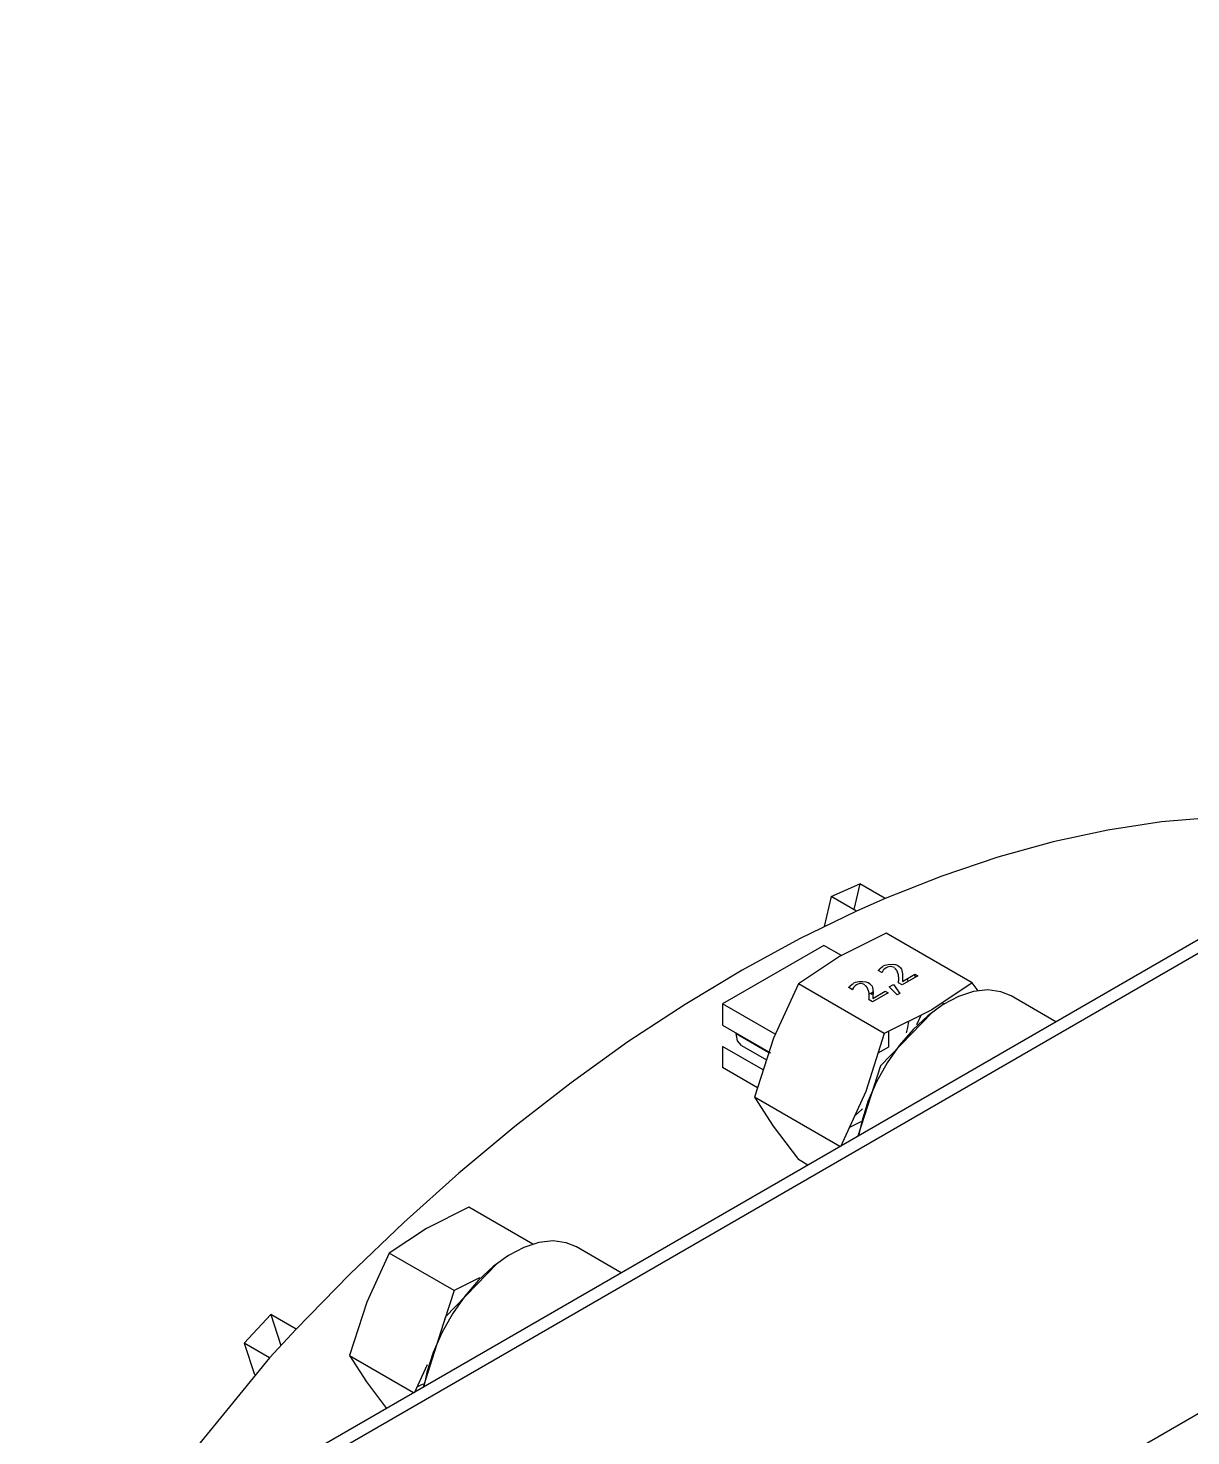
# Model space of a CAD drawing. Extents: x 0 to 258, y 0 to 184.
# Drawn here: x 69.59 to 75.26, y 103.3 to 110.17 of the extents above; entities that cross this region are included whole.
import ezdxf

# ---------------------------------------------------------------- set-up
doc = ezdxf.new("R2010")
doc.units = 0

msp = doc.modelspace()

# ---------------------------------------------------------------- linework, layer by layer
for p, q in [((83.30673, 110.34338), (69.588895, 102.424146)), ((75.11963, 106.294619), (74.857682, 106.255128)), ((75.376431, 106.316209), (75.11963, 106.294619)), ((74.591242, 106.197835), (74.320967, 106.122881)), ((74.857682, 106.255128), (74.591242, 106.197835)), ((74.320967, 106.122881), (74.047532, 106.030454)), ((75.911371, 106.0066), (69.688908, 102.414356)), ((73.507369, 105.930664), (73.647863, 105.992841)), ((73.647863, 105.992841), (73.61823, 105.8669)), ((73.771688, 105.921404), (73.647863, 105.992841)), ((74.047532, 106.030454), (73.771614, 105.920785)), ((73.507369, 105.930664), (73.472709, 105.783821)), ((73.631194, 105.859227), (73.507369, 105.930664)), ((73.771688, 105.920875), (73.701309, 105.890448)), ((73.63116, 105.858785), (73.352795, 105.723665)), ((73.701309, 105.890448), (73.631194, 105.858698)), ((73.352795, 105.723665), (73.073673, 105.572064)), ((73.776006, 105.751827), (73.548351, 105.63817)), ((74.195285, 105.509713), (73.775921, 105.751806)), ((73.471386, 105.692275), (72.97741, 105.407055)), ((73.557376, 105.642533), (73.471386, 105.692275)), ((73.548351, 105.63817), (73.347344, 105.504368)), ((73.743838, 105.576491), (73.744367, 105.57702)), ((73.744367, 105.57702), (73.744896, 105.577549)), ((73.744896, 105.577549), (73.745161, 105.577814)), ((73.745161, 105.577814), (73.745425, 105.578078)), ((73.745425, 105.578078), (73.745955, 105.578608)), ((73.745955, 105.578608), (73.746219, 105.578872)), ((73.746219, 105.578872), (73.746748, 105.579401)), ((73.746748, 105.579401), (73.747013, 105.579666)), ((73.747013, 105.579666), (73.747277, 105.57993)), ((73.747277, 105.57993), (73.747807, 105.58046)), ((73.747807, 105.58046), (73.748071, 105.580724)), ((73.748071, 105.580724), (73.748336, 105.580989)), ((73.748336, 105.580989), (73.74913, 105.581518)), ((73.74913, 105.581518), (73.749394, 105.581783)), ((73.749394, 105.581783), (73.749659, 105.582047)), ((73.749659, 105.582047), (73.750452, 105.582576)), ((73.750452, 105.582576), (73.750717, 105.582841)), ((73.750717, 105.582841), (73.751511, 105.58337)), ((73.751511, 105.58337), (73.751775, 105.583635)), ((73.751775, 105.583635), (73.75204, 105.583899)), ((73.75204, 105.583899), (73.752834, 105.584428)), ((73.752834, 105.584428), (73.753098, 105.584693)), ((73.753098, 105.584693), (73.753363, 105.584958)), ((73.753363, 105.584958), (73.753627, 105.585222)), ((73.753627, 105.585222), (73.754421, 105.585751)), ((73.754421, 105.585751), (73.755215, 105.58628)), ((73.755215, 105.58628), (73.75548, 105.586545)), ((73.75548, 105.586545), (73.756273, 105.587074)), ((73.756273, 105.587074), (73.756538, 105.587339)), ((73.756538, 105.587339), (73.756802, 105.587603)), ((73.756802, 105.587603), (73.757067, 105.587868)), ((73.757067, 105.587868), (73.757332, 105.588132)), ((73.757332, 105.588132), (73.757861, 105.588397)), ((73.757861, 105.588397), (73.75839, 105.588662)), ((73.75839, 105.588662), (73.758919, 105.588926)), ((73.758919, 105.588926), (73.759713, 105.589455)), ((73.759713, 105.589455), (73.760771, 105.589985)), ((73.761882, 105.592292), (73.769899, 105.595837)), ((73.768883, 105.578716), (73.764862, 105.574932)), ((73.775022, 105.58332), (73.768883, 105.578716)), ((73.769899, 105.595837), (73.786118, 105.599409)), ((73.781657, 105.585992), (73.775016, 105.583161)), ((73.788828, 105.588109), (73.781657, 105.585992)), ((73.786118, 105.599409), (73.80456, 105.600203)), ((73.795178, 105.589167), (73.788828, 105.588109)), ((73.796437, 105.589254), (73.795114, 105.589249)), ((73.802972, 105.588461), (73.796437, 105.589254)), ((73.809851, 105.586608), (73.802972, 105.588461)), ((73.80456, 105.600203), (73.820911, 105.598351)), ((73.816836, 105.583725), (73.809851, 105.586608)), ((73.81822, 105.579317), (73.817426, 105.579846)), ((73.818749, 105.579052), (73.81822, 105.579317)), ((73.819278, 105.578787), (73.818749, 105.579052)), ((73.819543, 105.578523), (73.819278, 105.578787)), ((73.819808, 105.578258), (73.819543, 105.578523)), ((73.820601, 105.577729), (73.819808, 105.578258)), ((73.821395, 105.5772), (73.820601, 105.577729)), ((73.820911, 105.598351), (73.830806, 105.595096)), ((73.82166, 105.576935), (73.821395, 105.5772)), ((73.822189, 105.576406), (73.82166, 105.576935)), ((73.830806, 105.595096), (73.832923, 105.594038)), ((73.83278, 105.593972), (73.83913, 105.589474)), ((73.83913, 105.589474), (73.844448, 105.584579)), ((73.844448, 105.584579), (73.851116, 105.57598)), ((73.073673, 105.572064), (72.794488, 105.404358)), ((73.617484, 105.50893), (73.6255, 105.512475)), ((73.6255, 105.512475), (73.641719, 105.516047)), ((73.641719, 105.516047), (73.660161, 105.516841)), ((73.660161, 105.516841), (73.676539, 105.514989)), ((73.676539, 105.514989), (73.686434, 105.511734)), ((73.686434, 105.511734), (73.688286, 105.510676)), ((73.688379, 105.51061), (73.694729, 105.506112)), ((73.755284, 105.559454), (73.737557, 105.569773)), ((73.737618, 105.569715), (73.738147, 105.570509)), ((73.738147, 105.570509), (73.738676, 105.571302)), ((73.738676, 105.571302), (73.739205, 105.571832)), ((73.739205, 105.571832), (73.739734, 105.572361)), ((73.739734, 105.572361), (73.739869, 105.572522)), ((73.739869, 105.572522), (73.740134, 105.572787)), ((73.740134, 105.572787), (73.740398, 105.573051)), ((73.740398, 105.573051), (73.740663, 105.573316)), ((73.740663, 105.573316), (73.740927, 105.57358)), ((73.740927, 105.57358), (73.741192, 105.573845)), ((73.741192, 105.573845), (73.741721, 105.574374)), ((73.741721, 105.574374), (73.741986, 105.574639)), ((73.741986, 105.574639), (73.74225, 105.574903)), ((73.74225, 105.574903), (73.742515, 105.575168)), ((73.742515, 105.575168), (73.743838, 105.576491)), ((73.756077, 105.559984), (73.755284, 105.559454)), ((73.757255, 105.562727), (73.756197, 105.560028)), ((73.758313, 105.5654), (73.757255, 105.562727)), ((73.761382, 105.570929), (73.758313, 105.5654)), ((73.764862, 105.574932), (73.761396, 105.570937)), ((73.822453, 105.576142), (73.822189, 105.576406)), ((73.822718, 105.575877), (73.822453, 105.576142)), ((73.823247, 105.575348), (73.822718, 105.575877)), ((73.823512, 105.575083), (73.823247, 105.575348)), ((73.824041, 105.574554), (73.823512, 105.575083)), ((73.824305, 105.57429), (73.824041, 105.574554)), ((73.824835, 105.57376), (73.824305, 105.57429)), ((73.825091, 105.573496), (73.824835, 105.57376)), ((73.82562, 105.572967), (73.825091, 105.573496)), ((73.82615, 105.572173), (73.82562, 105.572967)), ((73.826385, 105.571908), (73.82615, 105.572173)), ((73.826914, 105.571115), (73.826385, 105.571908)), ((73.827443, 105.570321), (73.826914, 105.571115)), ((73.82766, 105.570056), (73.827443, 105.570321)), ((73.82819, 105.569262), (73.82766, 105.570056)), ((73.828719, 105.568469), (73.82819, 105.569262)), ((73.828983, 105.567675), (73.828719, 105.568469)), ((73.829179, 105.56741), (73.828983, 105.567675)), ((73.829444, 105.566617), (73.829179, 105.56741)), ((73.829708, 105.565823), (73.829444, 105.566617)), ((73.829973, 105.565029), (73.829708, 105.565823)), ((73.830237, 105.564235), (73.829973, 105.565029)), ((73.830502, 105.563442), (73.830237, 105.564235)), ((73.830767, 105.562648), (73.830502, 105.563442)), ((73.831031, 105.561854), (73.830767, 105.562648)), ((73.831296, 105.56106), (73.831031, 105.561854)), ((73.83156, 105.560267), (73.831296, 105.56106)), ((73.831706, 105.560002), (73.83156, 105.560267)), ((73.831846, 105.559737), (73.831706, 105.560002)), ((73.831986, 105.559473), (73.831846, 105.559737)), ((73.832124, 105.559208), (73.831986, 105.559473)), ((73.832262, 105.558944), (73.832124, 105.559208)), ((73.832394, 105.558679), (73.832262, 105.558944)), ((73.832526, 105.558415), (73.832394, 105.558679)), ((73.832653, 105.55815), (73.832526, 105.558415)), ((73.83278, 105.557885), (73.832653, 105.55815)), ((73.832904, 105.557621), (73.83278, 105.557885)), ((73.833029, 105.557356), (73.832904, 105.557621)), ((73.833148, 105.557092), (73.833029, 105.557356)), ((73.833267, 105.556827), (73.833148, 105.557092)), ((73.833383, 105.556562), (73.833267, 105.556827)), ((73.833497, 105.556298), (73.833383, 105.556562)), ((73.833608, 105.556033), (73.833497, 105.556298)), ((73.833719, 105.555769), (73.833608, 105.556033)), ((73.833828, 105.555504), (73.833719, 105.555769)), ((73.833934, 105.55524), (73.833828, 105.555504)), ((73.834037, 105.554975), (73.833934, 105.55524)), ((73.83414, 105.55471), (73.834037, 105.554975)), ((73.834238, 105.554446), (73.83414, 105.55471)), ((73.834336, 105.554181), (73.834238, 105.554446)), ((73.834434, 105.553917), (73.834336, 105.554181)), ((73.834619, 105.553123), (73.834434, 105.553917)), ((73.834709, 105.552858), (73.834619, 105.553123)), ((73.834796, 105.552594), (73.834709, 105.552858)), ((73.834884, 105.552329), (73.834796, 105.552594)), ((73.834966, 105.552065), (73.834884, 105.552329)), ((73.835048, 105.5518), (73.834966, 105.552065)), ((73.83513, 105.551535), (73.835048, 105.5518)), ((73.835206, 105.551271), (73.83513, 105.551535)), ((73.835283, 105.551006), (73.835206, 105.551271)), ((73.835357, 105.550742), (73.835283, 105.551006)), ((73.835429, 105.550477), (73.835357, 105.550742)), ((73.835569, 105.549683), (73.835429, 105.550477)), ((73.835635, 105.549419), (73.835569, 105.549683)), ((73.835698, 105.549154), (73.835635, 105.549419)), ((73.835762, 105.54889), (73.835698, 105.549154)), ((73.835823, 105.548625), (73.835762, 105.54889)), ((73.835881, 105.54836), (73.835823, 105.548625)), ((73.835937, 105.548096), (73.835881, 105.54836)), ((73.835992, 105.547831), (73.835937, 105.548096)), ((73.836045, 105.547567), (73.835992, 105.547831)), ((73.836095, 105.547302), (73.836045, 105.547567)), ((73.836191, 105.546508), (73.836095, 105.547302)), ((73.836236, 105.546244), (73.836191, 105.546508)), ((73.836278, 105.545979), (73.836236, 105.546244)), ((73.836318, 105.545715), (73.836278, 105.545979)), ((73.836357, 105.54545), (73.836318, 105.545715)), ((73.836394, 105.545185), (73.836357, 105.54545)), ((73.836392, 105.509684), (73.836532, 105.512568)), ((73.836429, 105.544921), (73.836394, 105.545185)), ((73.83649, 105.544127), (73.836429, 105.544921)), ((73.836532, 105.543524), (73.83649, 105.544053)), ((73.853973, 105.499659), (73.836511, 105.509713)), ((73.836558, 105.543259), (73.836532, 105.543524)), ((73.836532, 105.512568), (73.836561, 105.513361)), ((73.836606, 105.542465), (73.836558, 105.543259)), ((73.836561, 105.513361), (73.836577, 105.513626)), ((73.836577, 105.513626), (73.836603, 105.51442)), ((73.836603, 105.51442), (73.836617, 105.514684)), ((73.836648, 105.541672), (73.836606, 105.542465)), ((73.836617, 105.514684), (73.836643, 105.515478)), ((73.836643, 105.515478), (73.836656, 105.515743)), ((73.83672, 105.540349), (73.836648, 105.541672)), ((73.836656, 105.515743), (73.83668, 105.516536)), ((73.83668, 105.516536), (73.836691, 105.516801)), ((73.836691, 105.516801), (73.836712, 105.517595)), ((73.836712, 105.517595), (73.836722, 105.517859)), ((73.836736, 105.540084), (73.83672, 105.540349)), ((73.836722, 105.517859), (73.836744, 105.518653)), ((73.836762, 105.53929), (73.836736, 105.540084)), ((73.836744, 105.518653), (73.836762, 105.519447)), ((73.836775, 105.539026), (73.836762, 105.53929)), ((73.836762, 105.519447), (73.83677, 105.519711)), ((73.83677, 105.519711), (73.836789, 105.520505)), ((73.836786, 105.538761), (73.836775, 105.539026)), ((73.836807, 105.537968), (73.836786, 105.538761)), ((73.836789, 105.520505), (73.836796, 105.52077)), ((73.836796, 105.52077), (73.836812, 105.521563)), ((73.836818, 105.537703), (73.836807, 105.537968)), ((73.836812, 105.521563), (73.836826, 105.522357)), ((73.836836, 105.536909), (73.836818, 105.537703)), ((73.836826, 105.522357), (73.836833, 105.522622)), ((73.836833, 105.522622), (73.836847, 105.523415)), ((73.836844, 105.536645), (73.836836, 105.536909)), ((73.836857, 105.535851), (73.836844, 105.536645)), ((73.836847, 105.523415), (73.836857, 105.524209)), ((73.836865, 105.535586), (73.836857, 105.535851)), ((73.836857, 105.524209), (73.836863, 105.524474)), ((73.836863, 105.524474), (73.836871, 105.525268)), ((73.836876, 105.534793), (73.836865, 105.535586)), ((73.836871, 105.525268), (73.836881, 105.526061)), ((73.836878, 105.534528), (73.836876, 105.534793)), ((73.836889, 105.533734), (73.836878, 105.534528)), ((73.836881, 105.526061), (73.836884, 105.526326)), ((73.836884, 105.526326), (73.836892, 105.52712)), ((73.836894, 105.53294), (73.836889, 105.533734)), ((73.836892, 105.52712), (73.836897, 105.527913)), ((73.836897, 105.532676), (73.836894, 105.53294)), ((73.836902, 105.531882), (73.836897, 105.532676)), ((73.836897, 105.527913), (73.8369, 105.528178)), ((73.8369, 105.528178), (73.836902, 105.528972)), ((73.836902, 105.531618), (73.836902, 105.531882)), ((73.836905, 105.530824), (73.836902, 105.531618)), ((73.836902, 105.529765), (73.836905, 105.53003)), ((73.836902, 105.528972), (73.836902, 105.529765)), ((73.836905, 105.53003), (73.836905, 105.530824)), ((73.851132, 105.575967), (73.852984, 105.570278)), ((73.852984, 105.570278), (73.854571, 105.562262)), ((73.930173, 105.543579), (73.853973, 105.499659)), ((73.854571, 105.562262), (73.855629, 105.554192)), ((73.855032, 105.516856), (73.915886, 105.551781)), ((73.855201, 105.51692), (73.855143, 105.515862)), ((73.855222, 105.517185), (73.855201, 105.51692)), ((73.855241, 105.517449), (73.855222, 105.517185)), ((73.855262, 105.517714), (73.855241, 105.517449)), ((73.85528, 105.517978), (73.855262, 105.517714)), ((73.855299, 105.518243), (73.85528, 105.517978)), ((73.855317, 105.518507), (73.855299, 105.518243)), ((73.855352, 105.519301), (73.855317, 105.518507)), ((73.85537, 105.519566), (73.855352, 105.519301)), ((73.855386, 105.51983), (73.85537, 105.519566)), ((73.85542, 105.520624), (73.855386, 105.51983)), ((73.855436, 105.520889), (73.85542, 105.520624)), ((73.855468, 105.521682), (73.855436, 105.520889)), ((73.855484, 105.521947), (73.855468, 105.521682)), ((73.855516, 105.522741), (73.855484, 105.521947)), ((73.855532, 105.523005), (73.855516, 105.522741)), ((73.855561, 105.523799), (73.855532, 105.523005)), ((73.855587, 105.524593), (73.855561, 105.523799)), ((73.855603, 105.524857), (73.855587, 105.524593)), ((73.855629, 105.525651), (73.855603, 105.524857)), ((73.855656, 105.526445), (73.855629, 105.525651)), ((73.855682, 105.527239), (73.855656, 105.526445)), ((73.855696, 105.527503), (73.855682, 105.527239)), ((73.855719, 105.528297), (73.855696, 105.527503)), ((73.855743, 105.529091), (73.855719, 105.528297)), ((73.855743, 105.5542), (73.855899, 105.551316)), ((73.855764, 105.529885), (73.855743, 105.529091)), ((73.855788, 105.530678), (73.855764, 105.529885)), ((73.855809, 105.531472), (73.855788, 105.530678)), ((73.855828, 105.532266), (73.855809, 105.531472)), ((73.855849, 105.53306), (73.855828, 105.532266)), ((73.855857, 105.533324), (73.855849, 105.53306)), ((73.855876, 105.534118), (73.855857, 105.533324)), ((73.855891, 105.534912), (73.855876, 105.534118)), ((73.855907, 105.535705), (73.855891, 105.534912)), ((73.855899, 105.551316), (73.855944, 105.549993)), ((73.855923, 105.536499), (73.855907, 105.535705)), ((73.855936, 105.537293), (73.855923, 105.536499)), ((73.85595, 105.538087), (73.855936, 105.537293)), ((73.855944, 105.549993), (73.85596, 105.549199)), ((73.85596, 105.53888), (73.85595, 105.538087)), ((73.85596, 105.549199), (73.855973, 105.548405)), ((73.855971, 105.539674), (73.85596, 105.53888)), ((73.855981, 105.540468), (73.855971, 105.539674)), ((73.855973, 105.548405), (73.855979, 105.548141)), ((73.855979, 105.548141), (73.855989, 105.547347)), ((73.855987, 105.541262), (73.855981, 105.540468)), ((73.855995, 105.542055), (73.855987, 105.541262)), ((73.855989, 105.547347), (73.855997, 105.546553)), ((73.855997, 105.54232), (73.855995, 105.542055)), ((73.855997, 105.546553), (73.856, 105.546289)), ((73.856, 105.543114), (73.855997, 105.54232)), ((73.856, 105.546289), (73.856003, 105.545495)), ((73.856003, 105.543907), (73.856, 105.543114)), ((73.856003, 105.545495), (73.856003, 105.544701)), ((73.856003, 105.544701), (73.856003, 105.543907)), ((73.880879, 105.521894), (73.878233, 105.530123)), ((73.882466, 105.51602), (73.880879, 105.521894)), ((73.920913, 105.538288), (73.913769, 105.547548)), ((73.915886, 105.551781), (73.930173, 105.543579)), ((74.195375, 105.509731), (73.998494, 105.378308)), ((74.224919, 105.470819), (74.195285, 105.509713)), ((73.347344, 105.504368), (73.225824, 105.2397)), ((73.766661, 105.262328), (73.347297, 105.504421)), ((73.610821, 105.476111), (73.593094, 105.486429)), ((73.593216, 105.486353), (73.593745, 105.487146)), ((73.593745, 105.487146), (73.594274, 105.48794)), ((73.594274, 105.48794), (73.594804, 105.488469)), ((73.594804, 105.488469), (73.595333, 105.488999)), ((73.595333, 105.488999), (73.595468, 105.489163)), ((73.595468, 105.489163), (73.595732, 105.489427)), ((73.595732, 105.489427), (73.595997, 105.489692)), ((73.595997, 105.489692), (73.596261, 105.489956)), ((73.596261, 105.489956), (73.596526, 105.490221)), ((73.596526, 105.490221), (73.596791, 105.490485)), ((73.596791, 105.490485), (73.59732, 105.491015)), ((73.59732, 105.491015), (73.597584, 105.491279)), ((73.597584, 105.491279), (73.597849, 105.491544)), ((73.597849, 105.491544), (73.598113, 105.491808)), ((73.598113, 105.491808), (73.599436, 105.493131)), ((73.599436, 105.493131), (73.599966, 105.49366)), ((73.599966, 105.49366), (73.600495, 105.49419)), ((73.600495, 105.49419), (73.600759, 105.494454)), ((73.600759, 105.494454), (73.601024, 105.494719)), ((73.601024, 105.494719), (73.601553, 105.495248)), ((73.601553, 105.495248), (73.601818, 105.495513)), ((73.601818, 105.495513), (73.602347, 105.496042)), ((73.602347, 105.496042), (73.602611, 105.496306)), ((73.602611, 105.496306), (73.602876, 105.496571)), ((73.602876, 105.496571), (73.603405, 105.4971)), ((73.603405, 105.4971), (73.60367, 105.497365)), ((73.60367, 105.497365), (73.603934, 105.497629)), ((73.603934, 105.497629), (73.604728, 105.498158)), ((73.604728, 105.498158), (73.604993, 105.498423)), ((73.604993, 105.498423), (73.605257, 105.498688)), ((73.605257, 105.498688), (73.606051, 105.499217)), ((73.606051, 105.499217), (73.606316, 105.499481)), ((73.606316, 105.499481), (73.607109, 105.50001)), ((73.607109, 105.50001), (73.607374, 105.500275)), ((73.607374, 105.500275), (73.607638, 105.50054)), ((73.607638, 105.50054), (73.608432, 105.501069)), ((73.608432, 105.501069), (73.608697, 105.501333)), ((73.608697, 105.501333), (73.608961, 105.501598)), ((73.608961, 105.501598), (73.609226, 105.501863)), ((73.609226, 105.501863), (73.61002, 105.502392)), ((73.61002, 105.502392), (73.610813, 105.502921)), ((73.610813, 105.502921), (73.611078, 105.503185)), ((73.61188, 105.47664), (73.610821, 105.476111)), ((73.611078, 105.503185), (73.611872, 105.503715)), ((73.612853, 105.479368), (73.611795, 105.476669)), ((73.611872, 105.503715), (73.612136, 105.503979)), ((73.612136, 105.503979), (73.612401, 105.504244)), ((73.612401, 105.504244), (73.612666, 105.504508)), ((73.612666, 105.504508), (73.61293, 105.504773)), ((73.613912, 105.48204), (73.612853, 105.479368)), ((73.61293, 105.504773), (73.613195, 105.505038)), ((73.613195, 105.505038), (73.613724, 105.505302)), ((73.613724, 105.505302), (73.614253, 105.505567)), ((73.616981, 105.48757), (73.613912, 105.48204)), ((73.614253, 105.505567), (73.615047, 105.506096)), ((73.615047, 105.506096), (73.616105, 105.506625)), ((73.620487, 105.49157), (73.617021, 105.487575)), ((73.624482, 105.495354), (73.620487, 105.49157)), ((73.63062, 105.499958), (73.624482, 105.495354)), ((73.637256, 105.50263), (73.630615, 105.499799)), ((73.644426, 105.504747), (73.637256, 105.50263)), ((73.650776, 105.505805), (73.644426, 105.504747)), ((73.652035, 105.505892), (73.650713, 105.505887)), ((73.658544, 105.505098), (73.652035, 105.505892)), ((73.66545, 105.503246), (73.658544, 105.505098)), ((73.672435, 105.500362), (73.66545, 105.503246)), ((73.673557, 105.495957), (73.672763, 105.496486)), ((73.674086, 105.495692), (73.673557, 105.495957)), ((73.674615, 105.495428), (73.674086, 105.495692)), ((73.67488, 105.495163), (73.674615, 105.495428)), ((73.675144, 105.494899), (73.67488, 105.495163)), ((73.675938, 105.49437), (73.675144, 105.494899)), ((73.676732, 105.49384), (73.675938, 105.49437)), ((73.676996, 105.493576), (73.676732, 105.49384)), ((73.677525, 105.493047), (73.676996, 105.493576)), ((73.67779, 105.492782), (73.677525, 105.493047)), ((73.678055, 105.492517), (73.67779, 105.492782)), ((73.678584, 105.491988), (73.678055, 105.492517)), ((73.678848, 105.491724), (73.678584, 105.491988)), ((73.679378, 105.491195), (73.678848, 105.491724)), ((73.679642, 105.49093), (73.679378, 105.491195)), ((73.680171, 105.490401), (73.679642, 105.49093)), ((73.680428, 105.490136), (73.680171, 105.490401)), ((73.680957, 105.489607), (73.680428, 105.490136)), ((73.681486, 105.488813), (73.680957, 105.489607)), ((73.681722, 105.488549), (73.681486, 105.488813)), ((73.682251, 105.487755), (73.681722, 105.488549)), ((73.68278, 105.486961), (73.682251, 105.487755)), ((73.682997, 105.486697), (73.68278, 105.486961)), ((73.683526, 105.485903), (73.682997, 105.486697)), ((73.684055, 105.485109), (73.683526, 105.485903)), ((73.684585, 105.484315), (73.684055, 105.485109)), ((73.684778, 105.484051), (73.684585, 105.484315)), ((73.685042, 105.483257), (73.684778, 105.484051)), ((73.685307, 105.482463), (73.685042, 105.483257)), ((73.685571, 105.48167), (73.685307, 105.482463)), ((73.685836, 105.480876), (73.685571, 105.48167)), ((73.686101, 105.480082), (73.685836, 105.480876)), ((73.686365, 105.479288), (73.686101, 105.480082)), ((73.68663, 105.478495), (73.686365, 105.479288)), ((73.686894, 105.477701), (73.68663, 105.478495)), ((73.687159, 105.476907), (73.686894, 105.477701)), ((73.687304, 105.476643), (73.687159, 105.476907)), ((73.687445, 105.476378), (73.687304, 105.476643)), ((73.687585, 105.476113), (73.687445, 105.476378)), ((73.687725, 105.475849), (73.687585, 105.476113)), ((73.68786, 105.475584), (73.687725, 105.475849)), ((73.687992, 105.47532), (73.68786, 105.475584)), ((73.688125, 105.475055), (73.687992, 105.47532)), ((73.688252, 105.47479), (73.688125, 105.475055)), ((73.688381, 105.474526), (73.688252, 105.47479)), ((73.688506, 105.474261), (73.688381, 105.474526)), ((73.688627, 105.473997), (73.688506, 105.474261)), ((73.688746, 105.473732), (73.688627, 105.473997)), ((73.688865, 105.473468), (73.688746, 105.473732)), ((73.688982, 105.473203), (73.688865, 105.473468)), ((73.689096, 105.472938), (73.688982, 105.473203)), ((73.689209, 105.472674), (73.689096, 105.472938)), ((73.689318, 105.472409), (73.689209, 105.472674)), ((73.689426, 105.472145), (73.689318, 105.472409)), ((73.689532, 105.47188), (73.689426, 105.472145)), ((73.689635, 105.471615), (73.689532, 105.47188)), ((73.689739, 105.471351), (73.689635, 105.471615)), ((73.689839, 105.471086), (73.689739, 105.471351)), ((73.689937, 105.470822), (73.689839, 105.471086)), ((73.690032, 105.470557), (73.689937, 105.470822)), ((73.690217, 105.469763), (73.690032, 105.470557)), ((73.690307, 105.469499), (73.690217, 105.469763)), ((73.690395, 105.469234), (73.690307, 105.469499)), ((73.690482, 105.46897), (73.690395, 105.469234)), ((73.690567, 105.468705), (73.690482, 105.46897)), ((73.690649, 105.46844), (73.690567, 105.468705)), ((73.690728, 105.468176), (73.690649, 105.46844)), ((73.690805, 105.467911), (73.690728, 105.468176)), ((73.690882, 105.467647), (73.690805, 105.467911)), ((73.690956, 105.467382), (73.690882, 105.467647)), ((73.69103, 105.467118), (73.690956, 105.467382)), ((73.691167, 105.466324), (73.69103, 105.467118)), ((73.691233, 105.466059), (73.691167, 105.466324)), ((73.691297, 105.465795), (73.691233, 105.466059)), ((73.69136, 105.46553), (73.691297, 105.465795)), ((73.691421, 105.465265), (73.69136, 105.46553)), ((73.69148, 105.465001), (73.691421, 105.465265)), ((73.691535, 105.464736), (73.69148, 105.465001)), ((73.691591, 105.464472), (73.691535, 105.464736)), ((73.691644, 105.464207), (73.691591, 105.464472)), ((73.691694, 105.463943), (73.691644, 105.464207)), ((73.691789, 105.463149), (73.691694, 105.463943)), ((73.691834, 105.462884), (73.691789, 105.463149)), ((73.691876, 105.46262), (73.691834, 105.462884)), ((73.691916, 105.462355), (73.691876, 105.46262)), ((73.691956, 105.46209), (73.691916, 105.462355)), ((73.691993, 105.461826), (73.691956, 105.46209)), ((73.692027, 105.461561), (73.691993, 105.461826)), ((73.692091, 105.460768), (73.692027, 105.461561)), ((73.692133, 105.460162), (73.692091, 105.460691)), ((73.69216, 105.459897), (73.692133, 105.460162)), ((73.692204, 105.459103), (73.69216, 105.459897)), ((73.692247, 105.45831), (73.692204, 105.459103)), ((73.692318, 105.456987), (73.692247, 105.45831)), ((73.711628, 105.464734), (73.692313, 105.453621)), ((73.692334, 105.456722), (73.692318, 105.456987)), ((73.692361, 105.455928), (73.692334, 105.456722)), ((73.692374, 105.455664), (73.692361, 105.455928)), ((73.692384, 105.455399), (73.692374, 105.455664)), ((73.692408, 105.454605), (73.692384, 105.455399)), ((73.692416, 105.454341), (73.692408, 105.454605)), ((73.692435, 105.453547), (73.692416, 105.454341)), ((73.692432, 105.43926), (73.692445, 105.440053)), ((73.692443, 105.453282), (73.692435, 105.453547)), ((73.692456, 105.452489), (73.692443, 105.453282)), ((73.692445, 105.440053), (73.692456, 105.440847)), ((73.692464, 105.452224), (73.692456, 105.452489)), ((73.692456, 105.440847), (73.692461, 105.441112)), ((73.692461, 105.441112), (73.692472, 105.441905)), ((73.692474, 105.45143), (73.692464, 105.452224)), ((73.692472, 105.441905), (73.69248, 105.442699)), ((73.69248, 105.451166), (73.692474, 105.45143)), ((73.692488, 105.450372), (73.69248, 105.451166)), ((73.69248, 105.442699), (73.692482, 105.442964)), ((73.692482, 105.442964), (73.69249, 105.443757)), ((73.692493, 105.449578), (73.692488, 105.450372)), ((73.69249, 105.443757), (73.692496, 105.444551)), ((73.692496, 105.449314), (73.692493, 105.449578)), ((73.692501, 105.44852), (73.692496, 105.449314)), ((73.692496, 105.444551), (73.692498, 105.444816)), ((73.692498, 105.444816), (73.692501, 105.44561)), ((73.692501, 105.448255), (73.692501, 105.44852)), ((73.692503, 105.447462), (73.692501, 105.448255)), ((73.692501, 105.44561), (73.692503, 105.446403)), ((73.692503, 105.446668), (73.692503, 105.447462)), ((73.692503, 105.446403), (73.692503, 105.446668)), ((73.694729, 105.506112), (73.700047, 105.501217)), ((73.704748, 105.453621), (73.698663, 105.457325)), ((73.700047, 105.501217), (73.706714, 105.492592)), ((73.704748, 105.453621), (73.711628, 105.45759)), ((73.70673, 105.492605), (73.708582, 105.486943)), ((73.708582, 105.486943), (73.71017, 105.478926)), ((73.785975, 105.460236), (73.709511, 105.416315)), ((73.71017, 105.478926), (73.711228, 105.470856)), ((73.710834, 105.433513), (73.771423, 105.468438)), ((73.711114, 105.439381), (73.711082, 105.438588)), ((73.71113, 105.439646), (73.711114, 105.439381)), ((73.711159, 105.44044), (73.71113, 105.439646)), ((73.711188, 105.441233), (73.711159, 105.44044)), ((73.711202, 105.441498), (73.711188, 105.441233)), ((73.711228, 105.442292), (73.711202, 105.441498)), ((73.711254, 105.443085), (73.711228, 105.442292)), ((73.711281, 105.443879), (73.711254, 105.443085)), ((73.711294, 105.444144), (73.711281, 105.443879)), ((73.711318, 105.444938), (73.711294, 105.444144)), ((73.711342, 105.445731), (73.711318, 105.444938)), ((73.711366, 105.446525), (73.711342, 105.445731)), ((73.711344, 105.47084), (73.711498, 105.467956)), ((73.711387, 105.447319), (73.711366, 105.446525)), ((73.711408, 105.448113), (73.711387, 105.447319)), ((73.711426, 105.448906), (73.711408, 105.448113)), ((73.711448, 105.4497), (73.711426, 105.448906)), ((73.711456, 105.449965), (73.711448, 105.4497)), ((73.711474, 105.450758), (73.711456, 105.449965)), ((73.71149, 105.451552), (73.711474, 105.450758)), ((73.711508, 105.452346), (73.71149, 105.451552)), ((73.711498, 105.467956), (73.711543, 105.466633)), ((73.711522, 105.45314), (73.711508, 105.452346)), ((73.711535, 105.453933), (73.711522, 105.45314)), ((73.711548, 105.454727), (73.711535, 105.453933)), ((73.711543, 105.466633), (73.711559, 105.46584)), ((73.711561, 105.455521), (73.711548, 105.454727)), ((73.711559, 105.46584), (73.711572, 105.465046)), ((73.711569, 105.456315), (73.711561, 105.455521)), ((73.71158, 105.457108), (73.711569, 105.456315)), ((73.711572, 105.465046), (73.71158, 105.464781)), ((73.71158, 105.464781), (73.711588, 105.463988)), ((73.711588, 105.457902), (73.71158, 105.457108)), ((73.711588, 105.463988), (73.711596, 105.463194)), ((73.711593, 105.458696), (73.711588, 105.457902)), ((73.711596, 105.45896), (73.711593, 105.458696)), ((73.711596, 105.463194), (73.711598, 105.462929)), ((73.711601, 105.459754), (73.711596, 105.45896)), ((73.711598, 105.462929), (73.711601, 105.462135)), ((73.711601, 105.462135), (73.711604, 105.461342)), ((73.711604, 105.461342), (73.711601, 105.460548)), ((73.711601, 105.460548), (73.711601, 105.459754)), ((73.771423, 105.468438), (73.785975, 105.460236)), ((73.790473, 105.490134), (73.811111, 105.502304)), ((73.830161, 105.450446), (73.790473, 105.490134)), ((73.811111, 105.502304), (73.842332, 105.457325)), ((73.842332, 105.457325), (73.830161, 105.450446)), ((74.129076, 105.442874), (74.054183, 105.403313)), ((74.202352, 105.466951), (74.129076, 105.442874)), ((74.271903, 105.474835), (74.202352, 105.466951)), ((74.335734, 105.466289), (74.271903, 105.474835)), ((74.385415, 105.445546), (74.335734, 105.466289)), ((74.604066, 105.319478), (74.38552, 105.445419)), ((72.794488, 105.404358), (72.515929, 105.22096)), ((73.234584, 105.258623), (72.97741, 105.407055)), ((72.97741, 105.407055), (72.97741, 105.303338)), ((73.69199, 105.426321), (73.69213, 105.429205)), ((73.709511, 105.416315), (73.692048, 105.426369)), ((73.69213, 105.429205), (73.69216, 105.429999)), ((73.69216, 105.429999), (73.692175, 105.430264)), ((73.692175, 105.430264), (73.692202, 105.431058)), ((73.692202, 105.431058), (73.692215, 105.431322)), ((73.692215, 105.431322), (73.692242, 105.432116)), ((73.692242, 105.432116), (73.692255, 105.43238)), ((73.692255, 105.43238), (73.692279, 105.433174)), ((73.692279, 105.433174), (73.692289, 105.433439)), ((73.692289, 105.433439), (73.692313, 105.434233)), ((73.692313, 105.434233), (73.692321, 105.434497)), ((73.692321, 105.434497), (73.692342, 105.435291)), ((73.692342, 105.435291), (73.692361, 105.436085)), ((73.692361, 105.436085), (73.692371, 105.436349)), ((73.692371, 105.436349), (73.692387, 105.437143)), ((73.692387, 105.437143), (73.692395, 105.437407)), ((73.692395, 105.437407), (73.692411, 105.438201)), ((73.692411, 105.438201), (73.692424, 105.438995)), ((73.692424, 105.438995), (73.692432, 105.43926)), ((73.710799, 105.43356), (73.710741, 105.432502)), ((73.710821, 105.433825), (73.710799, 105.43356)), ((73.710839, 105.43409), (73.710821, 105.433825)), ((73.71086, 105.434354), (73.710839, 105.43409)), ((73.710879, 105.434619), (73.71086, 105.434354)), ((73.710897, 105.434883), (73.710879, 105.434619)), ((73.710916, 105.435148), (73.710897, 105.434883)), ((73.71095, 105.435942), (73.710916, 105.435148)), ((73.710969, 105.436206), (73.71095, 105.435942)), ((73.710985, 105.436471), (73.710969, 105.436206)), ((73.711019, 105.437265), (73.710985, 105.436471)), ((73.711035, 105.437529), (73.711019, 105.437265)), ((73.711067, 105.438323), (73.711035, 105.437529)), ((73.711082, 105.438588), (73.711067, 105.438323)), ((73.998494, 105.378308), (73.766714, 105.262272)), ((74.054183, 105.403313), (73.979833, 105.349397)), ((74.049765, 105.412611), (74.059819, 105.40679)), ((72.97741, 105.303338), (73.211036, 105.168665)), ((73.997959, 105.363737), (73.747818, 105.104797)), ((73.880789, 105.291839), (73.886609, 105.321245)), ((73.979833, 105.349397), (73.90816, 105.282674)), ((73.926204, 105.307042), (73.947106, 105.35255)), ((73.050456, 105.226072), (73.043444, 105.262703)), ((73.043555, 105.262592), (73.203364, 105.170253)), ((73.225824, 105.2397), (73.133016, 104.951953)), ((73.766714, 105.262272), (73.675967, 104.979838)), ((73.788621, 105.198034), (73.788621, 105.273176)), ((73.90816, 105.282674), (73.841228, 105.205067)), ((73.874597, 105.266281), (73.880789, 105.291839)), ((72.515929, 105.22096), (72.238691, 105.02233)), ((72.97741, 105.199621), (72.97741, 105.095905)), ((73.175847, 105.085057), (72.97741, 105.199621)), ((73.070405, 105.203106), (73.050456, 105.226072)), ((73.070278, 105.203061), (73.191457, 105.133211)), ((73.070411, 105.203103), (73.070405, 105.203106)), ((73.137747, 105.210999), (73.13563, 105.209676)), ((73.736498, 105.167872), (73.788621, 105.198034)), ((73.841228, 105.205067), (73.780962, 105.118805)), ((73.147801, 104.997745), (72.97741, 105.095905)), ((73.747818, 105.104797), (73.638222, 104.761856)), ((73.780962, 105.118805), (73.729095, 105.02637)), ((72.238691, 105.02233), (71.963464, 104.808959)), ((73.675967, 104.979838), (73.552386, 104.709857)), ((73.729095, 105.02637), (73.687119, 104.930424)), ((73.550232, 104.711201), (73.132985, 104.951972)), ((73.133016, 104.951953), (73.223763, 104.809827)), ((73.624252, 104.861831), (73.657187, 104.891972)), ((73.687119, 104.930424), (73.656245, 104.833724)), ((73.657187, 104.891972), (73.660256, 104.894989)), ((77.856056, 104.883974), (71.633328, 101.291731)), ((73.595476, 104.80407), (73.653684, 104.833174)), ((73.656245, 104.833724), (73.641111, 104.76352)), ((71.963464, 104.808959), (71.690928, 104.581378)), ((73.223763, 104.809827), (73.347344, 104.647)), ((73.393334, 104.620449), (73.347297, 104.646908)), ((71.690928, 104.581378), (71.42176, 104.34015)), ((71.738876, 104.414223), (71.532903, 104.31139)), ((72.05084, 104.234158), (71.738897, 104.414339)), ((71.42176, 104.34015), (71.156629, 104.085878)), ((71.532903, 104.31139), (71.351039, 104.19033)), ((72.007758, 104.218265), (71.932868, 104.178704)), ((72.081034, 104.242342), (72.007758, 104.218265)), ((72.150588, 104.250226), (72.081034, 104.242342)), ((72.214416, 104.24168), (72.150588, 104.250226)), ((72.264097, 104.220937), (72.214416, 104.24168)), ((72.482639, 104.094723), (72.264094, 104.220929)), ((71.351039, 104.19033), (71.241092, 103.950869)), ((71.667195, 104.007675), (71.351018, 104.190237)), ((71.875665, 104.138551), (71.626219, 103.879701)), ((71.932868, 104.178704), (71.858515, 104.124787)), ((71.156629, 104.085878), (70.896195, 103.819189)), ((71.79102, 104.069587), (71.667195, 104.007675)), ((71.858515, 104.124787), (71.786842, 104.058065)), ((71.667195, 104.007675), (71.620628, 103.862948)), ((71.786842, 104.058065), (71.71991, 103.980457)), ((71.241092, 103.950869), (71.157124, 103.690527)), ((71.71991, 103.980457), (71.659643, 103.894193)), ((70.642465, 103.751294), (70.772375, 103.890994)), ((70.772375, 103.890994), (70.822117, 103.739917)), ((70.895935, 103.819557), (70.772375, 103.890994)), ((71.626219, 103.879701), (71.516904, 103.537244)), ((71.659643, 103.894193), (71.607777, 103.801761)), ((70.831112, 103.749707), (70.8962, 103.819292)), ((71.607777, 103.801761), (71.565801, 103.705812)), ((70.642465, 103.751294), (70.692735, 103.59863)), ((70.766025, 103.679857), (70.642465, 103.751294)), ((70.76629, 103.679592), (70.831112, 103.749707)), ((70.766305, 103.679608), (69.876005, 102.589973)), ((71.157079, 103.69044), (71.469816, 103.509994)), ((71.157124, 103.690527), (71.239229, 103.561935)), ((71.565801, 103.705812), (71.534927, 103.609115)), ((71.536226, 103.645196), (71.473255, 103.507878)), ((71.534927, 103.609115), (71.519793, 103.538911)), ((71.239229, 103.561935), (71.336858, 103.433305)), ((71.490001, 103.539191), (71.510188, 103.548928)), ((71.510188, 103.548928), (71.517967, 103.553055))]:
    msp.add_line(p, q)

doc.saveas('drawing.dxf')
